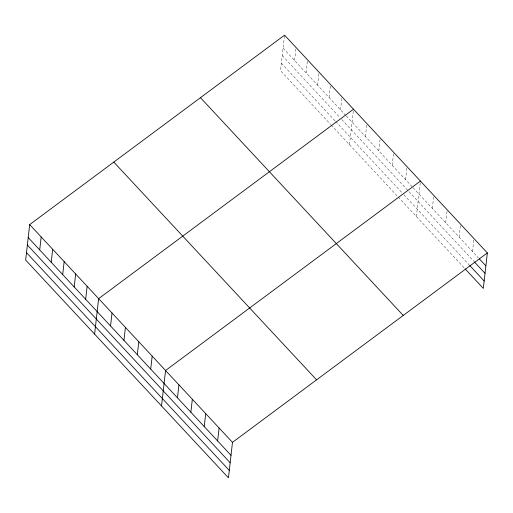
<?xml version="1.0" encoding="UTF-8"?>
<svg xmlns="http://www.w3.org/2000/svg" width="513" height="513" viewBox="0 0 513 513"><rect width="100%" height="100%" fill="white"/><g stroke="black" fill="none" stroke-linecap="round" stroke-linejoin="round"><path stroke-width="0.38" stroke-dasharray="2.56 1.92" d="M284.465 35.936L280.515 70.64L330.661 124.486M294.571 60.483L296.046 47.51M306.062 72.82L307.537 59.854M317.553 85.158L319.028 72.192M329.045 97.502L330.436 85.293M340.536 109.84L342.011 96.874M349.462 144.679L353.502 109.211M365.41 136.548L366.891 123.582M378.799 150.925L380.274 137.959M392.182 165.295L393.657 152.329M405.565 179.665L407.04 166.699M416.389 216.537L420.429 181.07M432.337 208.413L433.722 196.21M445.72 222.783L447.195 209.817M459.103 237.153L460.578 224.187M472.486 251.53L473.967 238.558M283.073 48.139L345.756 115.451M346.281 116.009L412.523 187.142M413.061 187.713L478.379 257.853M282.227 55.564L339.689 117.265M341.78 119.51L473.781 261.252M281.361 63.214L335.162 120.985M335.682 121.549L402.243 193.016M403.846 194.741L469.164 264.875M331.18 125.044L397.646 196.415M398.184 196.992L464.573 268.28"/><path stroke-width="0.77" d="M29.69 224.598L25.65 260.065L228.445 477.827L232.485 442.36L487.35 252.935L284.555 35.173L29.69 224.598L232.485 442.36M39.706 249.908L41.181 236.942M51.197 262.246L52.672 249.28M62.689 274.59L64.163 261.617M74.18 286.927L75.661 273.961M85.671 299.265L87.152 286.299M94.604 334.104L98.643 298.637L353.502 109.211M110.552 325.979L112.026 313.013M123.934 340.35L125.409 327.384M137.317 354.72L138.799 341.754M150.7 369.097L152.181 356.125M161.524 405.969L165.564 370.501L420.429 181.07M177.472 397.838L178.947 384.872M190.855 412.208L192.337 399.242M204.238 426.585L205.719 413.619M217.627 440.956L219.102 427.989M487.35 252.935L483.31 288.402L465.105 268.85M479.45 259.001L485.875 265.901M474.32 261.829L485.029 273.326M469.703 265.452L484.157 280.977M200.448 97.682L403.244 315.444M113.796 162.089L316.592 379.851M28.215 237.57L231.01 455.326M27.369 244.996L230.164 462.752M26.496 252.64L229.292 470.402"/></g></svg>
